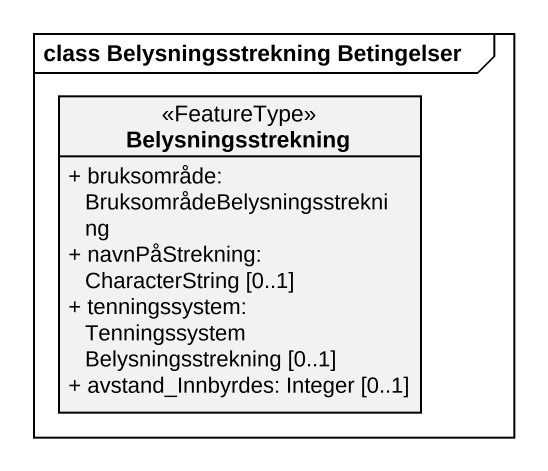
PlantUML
@startuml
mainframe class Belysningsstrekning Betingelser
hide circle
hide empty members
skinparam classAttributeIconSize 0
class Belysningsstrekning <<FeatureType>> {
  + bruksområde: BruksområdeBelysningsstrekning
  + navnPåStrekning: CharacterString [0..1]
  + tenningssystem: TenningssystemBelysningsstrekning [0..1]
  + avstand_Innbyrdes: Integer [0..1]
}
@enduml
